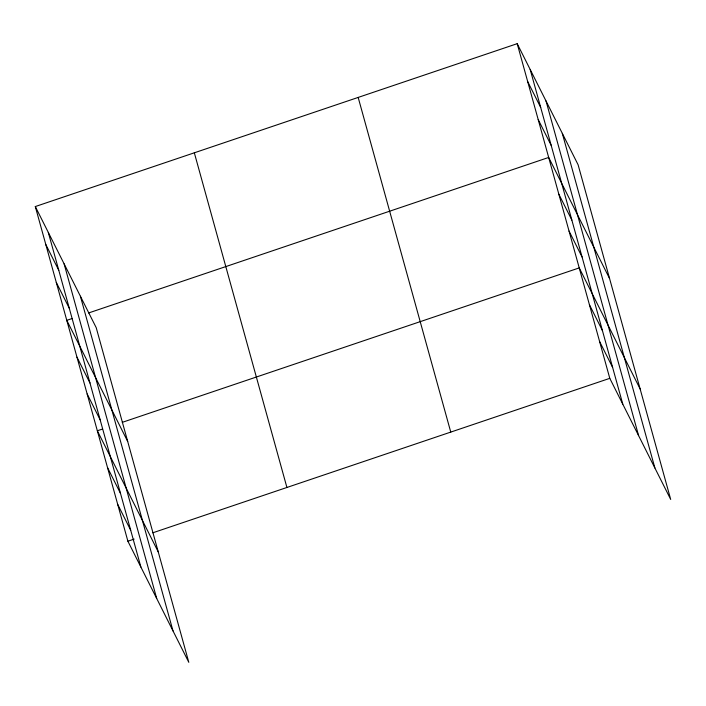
<?xml version="1.0" encoding="UTF-8"?>
<svg xmlns="http://www.w3.org/2000/svg" width="706" height="706" viewBox="0 0 706 706"><rect width="100%" height="100%" fill="white"/><g stroke="black" fill="none" stroke-linecap="round" stroke-linejoin="round"><path stroke-width="1.06" d="M35.3 206.558L96.21 327.663L188.802 662.325L127.892 541.22L35.3 206.558L517.198 43.675L578.108 164.78L670.7 499.442L609.79 378.337L517.198 43.675M71.977 318.582L66.779 320.339L127.689 441.444M88.612 312.961L548.677 157.456L609.587 278.561M102.538 429.027L97.34 430.784L158.25 551.889M122.279 422.347L579.238 267.901L640.148 389.006M127.892 541.22L134.131 539.11M152.84 532.792L609.79 378.337M527.691 81.605L540.699 107.453M538.184 119.535L551.192 145.383M558.87 194.274L571.869 220.122M569.054 231.083L582.053 256.94M589.422 304.71L602.421 330.567M599.606 341.527L612.605 367.376M45.793 244.488L58.792 270.336M56.286 282.418L69.294 308.266M76.963 357.157L89.971 383.005M87.156 393.966L100.155 419.823M107.524 467.593L120.523 493.45M117.708 504.411L130.707 530.259M562.303 133.346L654.894 468.007M546.012 100.958L638.603 435.628M530.197 69.523L622.789 404.194M358.171 97.428L450.763 432.09M194.326 152.805L286.918 487.475M80.396 296.229L172.988 630.89M64.114 263.841L156.706 598.511M48.299 232.406L140.891 567.077"/></g></svg>
